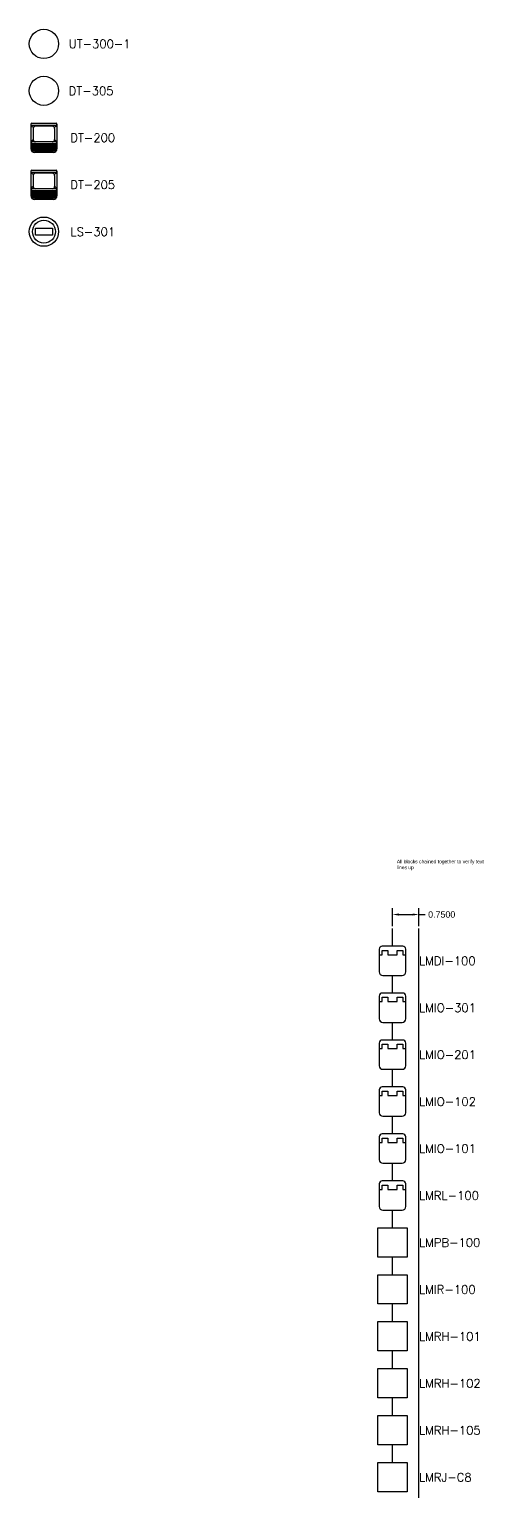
# Model space of a CAD drawing. Header units: inches. Extents: x -233 to 23, y -182 to 484.
# Drawn here: x -131.16 to -118.29, y -45.34 to -3.91 of the extents above; entities that cross this region are included whole.
import ezdxf

# ---------------------------------------------------------------- set-up
doc = ezdxf.new("R2010")
doc.units = ezdxf.units.IN
doc.header["$MEASUREMENT"] = 0
doc.header["$PDMODE"] = 3
doc.header["$PDSIZE"] = 0.1
doc.styles.add('ROMANS', font='ROMANS.shx')
doc.styles.get("Standard").update_dxf_attribs({"font": 'arial.ttf'})
doc.dimstyles.get("Standard").update_dxf_attribs({"dimtxt": 0.18, "dimasz": 0.18, "dimexe": 0.18, "dimexo": 0.0625, "dimgap": 0.09, "dimtad": 0, "dimtih": 1, "dimtoh": 1, "dimdec": 4, "dimzin": 0, "dimdsep": 46, "dimtxsty": 'Standard', "dimcen": 0.09, "dimadec": 0, "dimazin": 0, "dimtfac": 1, "dimtdec": 4, "dimtofl": 0, "dimtmove": 0, "dimatfit": 3, "dimfxl": 1, "dimtolj": 1, "dimtzin": 0, "dimarcsym": 0})

# ---------------------------------------------------------------- blocks, each defined once
blk = doc.blocks.new('LMIO-101')
blk.add_line((0, 0.417), (0, 0.917))
blk.add_lwpolyline([(-0.291, 0.417, 0.414214), (-0.375, 0.332), (-0.375, -0.313, 0.414214), (-0.275, -0.413), (0.275, -0.413, 0.414214), (0.375, -0.313), (0.375, 0.332, 0.414214), (0.291, 0.417)], format="xyb", close=True)
blk.add_lwpolyline([(-0.375, 0.175), (-0.293, 0.175), (-0.293, 0.298), (-0.132, 0.298), (-0.132, 0.175), (0.132, 0.175), (0.132, 0.298), (0.293, 0.298), (0.293, 0.175), (0.375, 0.175)])
at = {"insert": (0.75, 0), "char_height": 0.24, "width": 5.724, "attachment_point": 4, "style": 'ROMANS'}
blk.add_mtext('LMIO-101', dxfattribs=at)
blk = doc.blocks.new('LMDI-100')
blk.add_line((0, 0.417), (0, 0.917))
blk.add_lwpolyline([(-0.291, 0.417, 0.414214), (-0.375, 0.332), (-0.375, -0.313, 0.414214), (-0.275, -0.413), (0.275, -0.413, 0.414214), (0.375, -0.313), (0.375, 0.332, 0.414214), (0.291, 0.417)], format="xyb", close=True)
blk.add_lwpolyline([(-0.375, 0.175), (-0.293, 0.175), (-0.293, 0.298), (-0.132, 0.298), (-0.132, 0.175), (0.132, 0.175), (0.132, 0.298), (0.293, 0.298), (0.293, 0.175), (0.375, 0.175)])
at = {"insert": (0.75, 0), "char_height": 0.24, "width": 5.724, "attachment_point": 4, "style": 'ROMANS'}
blk.add_mtext('LMDI-100', dxfattribs=at)
blk = doc.blocks.new('LMRL-100')
blk.add_line((0, 0.417), (0, 0.917))
blk.add_lwpolyline([(-0.291, 0.417, 0.414214), (-0.375, 0.332), (-0.375, -0.313, 0.414214), (-0.275, -0.413), (0.275, -0.413, 0.414214), (0.375, -0.313), (0.375, 0.332, 0.414214), (0.291, 0.417)], format="xyb", close=True)
blk.add_lwpolyline([(-0.375, 0.175), (-0.293, 0.175), (-0.293, 0.298), (-0.132, 0.298), (-0.132, 0.175), (0.132, 0.175), (0.132, 0.298), (0.293, 0.298), (0.293, 0.175), (0.375, 0.175)])
at = {"insert": (0.75, 0), "char_height": 0.24, "width": 5.724, "attachment_point": 4, "style": 'ROMANS'}
blk.add_mtext('LMRL-100', dxfattribs=at)
blk = doc.blocks.new('LMIO-301')
blk.add_line((0, 0.417), (0, 0.917))
blk.add_lwpolyline([(-0.291, 0.417, 0.414214), (-0.375, 0.332), (-0.375, -0.313, 0.414214), (-0.275, -0.413), (0.275, -0.413, 0.414214), (0.375, -0.313), (0.375, 0.332, 0.414214), (0.291, 0.417)], format="xyb", close=True)
blk.add_lwpolyline([(-0.375, 0.175), (-0.293, 0.175), (-0.293, 0.298), (-0.132, 0.298), (-0.132, 0.175), (0.132, 0.175), (0.132, 0.298), (0.293, 0.298), (0.293, 0.175), (0.375, 0.175)])
at = {"insert": (0.75, 0), "char_height": 0.24, "width": 5.724, "attachment_point": 4, "style": 'ROMANS'}
blk.add_mtext('LMIO-301', dxfattribs=at)
blk = doc.blocks.new('LMIO-201')
blk.add_line((0, 0.417), (0, 0.917))
blk.add_lwpolyline([(-0.291, 0.417, 0.414214), (-0.375, 0.332), (-0.375, -0.313, 0.414214), (-0.275, -0.413), (0.275, -0.413, 0.414214), (0.375, -0.313), (0.375, 0.332, 0.414214), (0.291, 0.417)], format="xyb", close=True)
blk.add_lwpolyline([(-0.375, 0.175), (-0.293, 0.175), (-0.293, 0.298), (-0.132, 0.298), (-0.132, 0.175), (0.132, 0.175), (0.132, 0.298), (0.293, 0.298), (0.293, 0.175), (0.375, 0.175)])
at = {"insert": (0.75, 0), "char_height": 0.24, "width": 5.724, "attachment_point": 4, "style": 'ROMANS'}
blk.add_mtext('LMIO-201', dxfattribs=at)
blk = doc.blocks.new('LMIO-102')
blk.add_line((0, 0.417), (0, 0.917))
blk.add_lwpolyline([(-0.291, 0.417, 0.414214), (-0.375, 0.332), (-0.375, -0.313, 0.414214), (-0.275, -0.413), (0.275, -0.413, 0.414214), (0.375, -0.313), (0.375, 0.332, 0.414214), (0.291, 0.417)], format="xyb", close=True)
blk.add_lwpolyline([(-0.375, 0.175), (-0.293, 0.175), (-0.293, 0.298), (-0.132, 0.298), (-0.132, 0.175), (0.132, 0.175), (0.132, 0.298), (0.293, 0.298), (0.293, 0.175), (0.375, 0.175)])
at = {"insert": (0.75, 0), "char_height": 0.24, "width": 5.724, "attachment_point": 4, "style": 'ROMANS'}
blk.add_mtext('LMIO-102', dxfattribs=at)
blk = doc.blocks.new('LMIR-100')
blk.add_line((0, 0.415), (0, 0.915))
blk.add_lwpolyline([(-0.415, 0.415), (0.415, 0.415), (0.415, -0.415), (-0.415, -0.415)], close=True)
at = {"insert": (0.75, -0.005), "char_height": 0.24, "width": 5.724, "attachment_point": 4, "style": 'ROMANS'}
blk.add_mtext('LMIR-100', dxfattribs=at)
blk = doc.blocks.new('LMRH-101')
blk.add_line((0, 0.415), (0, 0.915))
blk.add_lwpolyline([(-0.415, 0.415), (0.415, 0.415), (0.415, -0.415), (-0.415, -0.415)], close=True)
at = {"insert": (0.75, -0.005), "char_height": 0.24, "width": 5.724, "attachment_point": 4, "style": 'ROMANS'}
blk.add_mtext('LMRH-101', dxfattribs=at)
blk = doc.blocks.new('LMRH-102')
blk.add_line((0, 0.415), (0, 0.915))
blk.add_lwpolyline([(-0.415, 0.415), (0.415, 0.415), (0.415, -0.415), (-0.415, -0.415)], close=True)
at = {"insert": (0.75, -0.005), "char_height": 0.24, "width": 5.724, "attachment_point": 4, "style": 'ROMANS'}
blk.add_mtext('LMRH-102', dxfattribs=at)
blk = doc.blocks.new('LMRH-105')
blk.add_line((0, 0.415), (0, 0.915))
blk.add_lwpolyline([(-0.415, 0.415), (0.415, 0.415), (0.415, -0.415), (-0.415, -0.415)], close=True)
at = {"insert": (0.75, -0.005), "char_height": 0.24, "width": 5.724, "attachment_point": 4, "style": 'ROMANS'}
blk.add_mtext('LMRH-105', dxfattribs=at)
blk = doc.blocks.new('LMRJ-C8')
blk.add_line((0, 0.415), (0, 0.915))
at = {"linetype": 'Continuous'}
for p, q in [((-0.188, 0.415), (-0.016, 0.415)), ((-0.188, 0.415), (-0.016, 0.415)), ((-0.016, 0.415), (0.193, 0.415)), ((-0.016, 0.415), (0.193, 0.415))]:
    blk.add_line(p, q, dxfattribs=at)
blk.add_lwpolyline([(-0.415, 0.415), (0.415, 0.415), (0.415, -0.415), (-0.415, -0.415)], close=True)
at = {"insert": (0.75, -0.005), "char_height": 0.24, "width": 5.724, "attachment_point": 4, "style": 'ROMANS'}
blk.add_mtext('LMRJ-C8', dxfattribs=at)
blk = doc.blocks.new('LMPB-100')
blk.add_line((0, 0.415), (0, 0.915))
at = {"linetype": 'Continuous'}
for p, q in [((-0.188, 0.415), (-0.016, 0.415)), ((-0.188, 0.415), (-0.016, 0.415)), ((-0.016, 0.415), (0.193, 0.415)), ((-0.016, 0.415), (0.193, 0.415))]:
    blk.add_line(p, q, dxfattribs=at)
blk.add_lwpolyline([(-0.415, 0.415), (0.415, 0.415), (0.415, -0.415), (-0.415, -0.415)], close=True)
at = {"insert": (0.75, -0.005), "char_height": 0.24, "width": 5.724, "attachment_point": 4, "style": 'ROMANS'}
blk.add_mtext('LMPB-100', dxfattribs=at)
blk = doc.blocks.new('*D200')
at = {"color": 0, "lineweight": -2, "transparency": 16777216}
for p, q in [((-120.878, -29.322), (-120.878, -28.809)), ((-120.698, -28.989), (-120.308, -28.989)), ((-120.128, -29.322), (-120.128, -28.809)), ((-120.128, -28.989), (-119.948, -28.989))]:
    blk.add_line(p, q, dxfattribs=at)
at = {"color": 0, "transparency": 16777216}
for points in [[(-120.698, -28.959), (-120.698, -29.019), (-120.878, -28.989)], [(-120.308, -28.959), (-120.308, -29.019), (-120.128, -28.989)]]:
    blk.add_solid(points, dxfattribs=at)
at = {"layer": 'Defpoints', "color": 0, "transparency": 16777216}
for p in [(-120.128, -28.989), (-120.878, -29.384), (-120.128, -29.384)]:
    blk.add_point(p, dxfattribs=at)
at = {"color": 0, "transparency": 16777216, "insert": (-119.484, -28.989), "char_height": 0.18, "attachment_point": 5}
blk.add_mtext('\\A1;0.7500', dxfattribs=at)
blk = doc.blocks.new('UT-300-1')
blk.add_circle((0, 0), 0.415)
at = {"style": 'ROMANS'}
blk.add_text('UT-300-1', height=0.24, dxfattribs=at).set_placement((0.704, -0.12))
blk = doc.blocks.new('DT-305')
blk.add_circle((0, 0), 0.415)
at = {"style": 'ROMANS'}
blk.add_text('DT-305', height=0.24, dxfattribs=at).set_placement((0.704, -0.12))
blk = doc.blocks.new('DT-200')
for p, q in [((-0.343, 0.415), (0.343, 0.415)), ((-0.37, 0.388), (-0.37, 0.376)), ((-0.369, 0.373), (-0.369, -0.317)), ((0.343, 0.349), (-0.343, 0.349)), ((-0.303, 0.261), (-0.303, -0.05)), ((0.238, 0.327), (-0.238, 0.327)), ((0.303, 0.261), (0.303, -0.05)), ((0.369, 0.373), (0.369, -0.317)), ((0.37, 0.388), (0.37, 0.376)), ((0.369, -0.169), (-0.369, -0.169)), ((0.369, -0.205), (-0.369, -0.205)), ((0.369, -0.24), (-0.369, -0.24)), ((0.369, -0.276), (-0.369, -0.276)), ((0.369, -0.311), (-0.369, -0.311)), ((0.365, -0.347), (-0.365, -0.347)), ((0.345, -0.382), (-0.345, -0.382)), ((0.315, -0.116), (-0.315, -0.116)), ((0.271, -0.415), (-0.271, -0.415))]:
    blk.add_line(p, q)
for centre, radius, start, end in [((-0.343, 0.388), 0.027, 90, 180), ((0.343, 0.388), 0.027, 0, 90), ((-0.343, 0.376), 0.027, 180, 270), ((-0.294, 0.386), 0.0762, 189.3383, 280.3118), ((-0.238, 0.261), 0.0657, 90, 180), ((0.238, 0.261), 0.0657, 0, 90), ((0.294, 0.386), 0.0762, 259.6882, 350.6617), ((0.343, 0.376), 0.027, 270, 0), ((-0.228, -0.17), 0.142, 122.1791, 180.2423), ((-0.315, -0.17), 0.0548, 90, 180), ((-0.271, -0.317), 0.0983, 180, 270), ((-0.238, -0.05), 0.0657, 180, 270), ((0.238, -0.05), 0.0657, 270, 0), ((0.271, -0.317), 0.0983, 270, 0), ((0.228, -0.17), 0.142, 359.7577, 57.8209), ((0.315, -0.17), 0.0548, 0, 90)]:
    blk.add_arc(centre, radius, start, end)
at = {"insert": (0.75, 0), "char_height": 0.24, "width": 5.724, "attachment_point": 4, "style": 'ROMANS'}
blk.add_mtext('DT-200', dxfattribs=at)
blk = doc.blocks.new('DT-205')
for p, q in [((-0.343, 0.415), (0.343, 0.415)), ((-0.37, 0.388), (-0.37, 0.376)), ((-0.369, 0.373), (-0.369, -0.317)), ((0.343, 0.349), (-0.343, 0.349)), ((-0.303, 0.261), (-0.303, -0.05)), ((0.238, 0.327), (-0.238, 0.327)), ((0.303, 0.261), (0.303, -0.05)), ((0.369, 0.373), (0.369, -0.317)), ((0.37, 0.388), (0.37, 0.376)), ((0.369, -0.169), (-0.369, -0.169)), ((0.369, -0.205), (-0.369, -0.205)), ((0.369, -0.24), (-0.369, -0.24)), ((0.369, -0.276), (-0.369, -0.276)), ((0.369, -0.311), (-0.369, -0.311)), ((0.365, -0.347), (-0.365, -0.347)), ((0.345, -0.382), (-0.345, -0.382)), ((0.315, -0.116), (-0.315, -0.116)), ((0.271, -0.415), (-0.271, -0.415))]:
    blk.add_line(p, q)
for centre, radius, start, end in [((-0.343, 0.388), 0.027, 90, 180), ((0.343, 0.388), 0.027, 0, 90), ((-0.343, 0.376), 0.027, 180, 270), ((-0.294, 0.386), 0.0762, 189.3383, 280.3118), ((-0.238, 0.261), 0.0657, 90, 180), ((0.238, 0.261), 0.0657, 0, 90), ((0.294, 0.386), 0.0762, 259.6882, 350.6617), ((0.343, 0.376), 0.027, 270, 0), ((-0.228, -0.17), 0.142, 122.1791, 180.2423), ((-0.315, -0.17), 0.0548, 90, 180), ((-0.271, -0.317), 0.0983, 180, 270), ((-0.238, -0.05), 0.0657, 180, 270), ((0.238, -0.05), 0.0657, 270, 0), ((0.271, -0.317), 0.0983, 270, 0), ((0.228, -0.17), 0.142, 359.7577, 57.8209), ((0.315, -0.17), 0.0548, 0, 90)]:
    blk.add_arc(centre, radius, start, end)
at = {"insert": (0.75, 0), "char_height": 0.24, "width": 5.724, "attachment_point": 4, "style": 'ROMANS'}
blk.add_mtext('DT-205', dxfattribs=at)
blk = doc.blocks.new('LS-301')
blk.add_lwpolyline([(-0.243, 0.097), (0.243, 0.097), (0.243, -0.097), (-0.243, -0.097)], close=True)
for radius in [0.415, 0.324]:
    blk.add_circle((0, 0), radius)
at = {"insert": (0.75, -0.005), "char_height": 0.24, "width": 5.724, "attachment_point": 4, "style": 'ROMANS'}
blk.add_mtext('LS-301', dxfattribs=at)

msp = doc.modelspace()

# ---------------------------------------------------------------- linework, layer by layer
at = {"color": 1}
msp.add_line((-120.12777, -181.78912), (-120.12777, -29.38403), dxfattribs=at)

# ---------------------------------------------------------------- block references
for name, p in [('UT-300-1', (-130.74717, -4.32014)), ('DT-305', (-130.74717, -5.65014)), ('DT-200', (-130.74716, -6.98014)), ('DT-205', (-130.74716, -8.31014)), ('LS-301', (-130.74716, -9.64014)), ('LMDI-100', (-120.87777, -30.30138)), ('LMIO-301', (-120.87777, -31.63138)), ('LMIO-201', (-120.87777, -32.96138)), ('LMIO-102', (-120.87777, -34.29138)), ('LMIO-101', (-120.87777, -35.62138)), ('LMRL-100', (-120.87777, -36.95138)), ('LMPB-100', (-120.87777, -38.27903)), ('LMIR-100', (-120.87777, -39.60903)), ('LMRH-101', (-120.87777, -40.93903)), ('LMRH-102', (-120.87777, -42.26903)), ('LMRH-105', (-120.87777, -43.59903)), ('LMRJ-C8', (-120.87777, -44.92903))]:
    msp.add_blockref(name, p)

# ---------------------------------------------------------------- texts
at = {"color": 1, "insert": (-120.75447, -27.43685), "char_height": 0.1, "attachment_point": 1}
msp.add_mtext_dynamic_manual_height_columns('All blocks chained together to verify text lines up', width=2.7486349, gutter_width=0.32048, heights=[0], dxfattribs=at)

# ---------------------------------------------------------------- dimensions: what is measured, and where the dimension line sits
at = {"color": 1}
dim = msp.add_linear_dim(base=(-120.12777, -28.98894), p1=(-120.87777, -29.38403), p2=(-120.12777, -29.38403), dimstyle='Standard', dxfattribs=at)
dim.commit()
dim.dimension.update_dxf_attribs({"geometry": '*D200', "text_midpoint": (-119.48445, -28.98894)})

doc.saveas('drawing.dxf')
